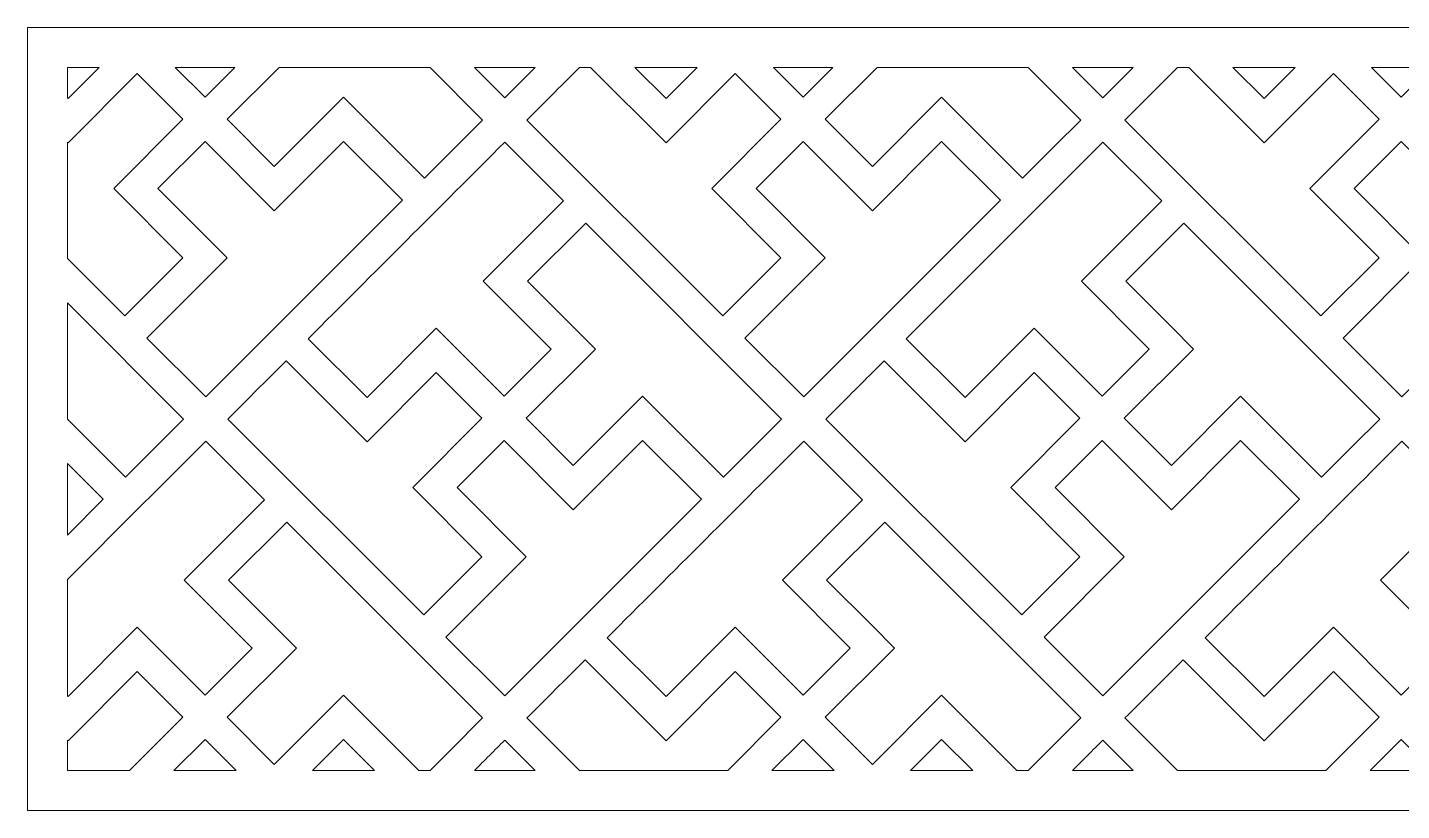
# Model space of a CAD drawing. Header units: centimetres. Extents: x -27 to -1.5, y 1.7 to 9.
# Drawn here: x -27 to -14.25, y 1.74 to 9 of the extents above; entities that cross this region are included whole.
import ezdxf

# ---------------------------------------------------------------- set-up
doc = ezdxf.new("R2010")
doc.units = ezdxf.units.CM
doc.header["$MEASUREMENT"] = 0
doc.layers.add('layer 1', color=7, linetype='Continuous')

msp = doc.modelspace()

# ---------------------------------------------------------------- linework, layer by layer
at = {"layer": 'layer 1', "color": 250, "lineweight": 9}
for points, knots in [([(-1.49729, 9.00077), (-1.49729, 9.00077), (-1.49728, 1.73594), (-1.49728, 1.73594), (-1.49728, 1.73594), (-1.49728, 1.73594), (-26.99689, 1.73594), (-26.99689, 1.73594), (-26.99689, 1.73594), (-26.99689, 1.73594), (-26.99688, 9.00077), (-26.99688, 9.00077), (-26.99688, 9.00077), (-26.99688, 9.00077), (-1.49729, 9.00077), (-1.49729, 9.00077)], [0, 0, 0, 0, 0.2, 0.2, 0.2, 0.2, 0.4, 0.4, 0.4, 0.4, 0.6, 0.6, 0.6, 0.6, 1, 1, 1, 1]), ([(-26.62637, 8.34691), (-26.62637, 8.34691), (-26.62637, 8.63025), (-26.62637, 8.63025), (-26.62637, 8.63025), (-26.62637, 8.63025), (-26.33202, 8.63025), (-26.33202, 8.63025), (-26.33202, 8.63025), (-26.33202, 8.63025), (-26.62089, 8.3414), (-26.62089, 8.3414), (-26.62089, 8.3414), (-26.62089, 8.3414), (-26.62637, 8.34691), (-26.62637, 8.34691)], [0, 0, 0, 0, 0.2, 0.2, 0.2, 0.2, 0.4, 0.4, 0.4, 0.4, 0.6, 0.6, 0.6, 0.6, 1, 1, 1, 1]), ([(-26.62637, 6.85717), (-26.62637, 6.85717), (-26.62637, 7.93595), (-26.62637, 7.93595), (-26.62637, 7.93595), (-26.62637, 7.93595), (-26.62089, 7.93045), (-26.62089, 7.93045), (-26.62089, 7.93045), (-26.62089, 7.93045), (-25.97877, 8.57256), (-25.97877, 8.57256), (-25.97877, 8.57256), (-25.97877, 8.57256), (-25.55497, 8.14876), (-25.55497, 8.14876), (-25.55497, 8.14876), (-25.55497, 8.14876), (-26.19706, 7.50664), (-26.19706, 7.50664), (-26.19706, 7.50664), (-26.19706, 7.50664), (-25.55497, 6.8645), (-25.55497, 6.8645), (-25.55497, 6.8645), (-25.55497, 6.8645), (-26.09436, 6.32513), (-26.09436, 6.32513), (-26.09436, 6.32513), (-26.09436, 6.32513), (-26.62637, 6.85717), (-26.62637, 6.85717)], [0, 0, 0, 0, 0.11111111, 0.11111111, 0.11111111, 0.11111111, 0.22222222, 0.22222222, 0.22222222, 0.22222222, 0.33333333, 0.33333333, 0.33333333, 0.33333333, 0.44444444, 0.44444444, 0.44444444, 0.44444444, 0.55555556, 0.55555556, 0.55555556, 0.55555556, 0.66666667, 0.66666667, 0.66666667, 0.66666667, 0.77777778, 0.77777778, 0.77777778, 0.77777778, 1, 1, 1, 1]), ([(-25.62548, 8.63025), (-25.62548, 8.63025), (-25.07345, 8.63025), (-25.07345, 8.63025), (-25.07345, 8.63025), (-25.07345, 8.63025), (-25.34947, 8.35424), (-25.34947, 8.35424), (-25.34947, 8.35424), (-25.34947, 8.35424), (-25.62548, 8.63025), (-25.62548, 8.63025)], [0, 0, 0, 0, 0.25, 0.25, 0.25, 0.25, 0.5, 0.5, 0.5, 0.5, 1, 1, 1, 1]), ([(-24.66249, 8.63025), (-24.66249, 8.63025), (-23.26246, 8.63025), (-23.26246, 8.63025), (-23.26246, 8.63025), (-23.26246, 8.63025), (-22.77453, 8.14235), (-22.77453, 8.14235), (-22.77453, 8.14235), (-22.77453, 8.14235), (-23.04744, 7.86945), (-23.04744, 7.86945), (-23.04744, 7.86945), (-23.04744, 7.86945), (-23.31393, 7.60295), (-23.31393, 7.60295), (-23.31393, 7.60295), (-23.31393, 7.60295), (-24.06522, 8.35424), (-24.06522, 8.35424), (-24.06522, 8.35424), (-24.06522, 8.35424), (-24.70736, 7.7121), (-24.70736, 7.7121), (-24.70736, 7.7121), (-24.70736, 7.7121), (-25.14399, 8.14876), (-25.14399, 8.14876), (-25.14399, 8.14876), (-25.14399, 8.14876), (-24.66249, 8.63025), (-24.66249, 8.63025)], [0, 0, 0, 0, 0.11111111, 0.11111111, 0.11111111, 0.11111111, 0.22222222, 0.22222222, 0.22222222, 0.22222222, 0.33333333, 0.33333333, 0.33333333, 0.33333333, 0.44444444, 0.44444444, 0.44444444, 0.44444444, 0.55555556, 0.55555556, 0.55555556, 0.55555556, 0.66666667, 0.66666667, 0.66666667, 0.66666667, 0.77777778, 0.77777778, 0.77777778, 0.77777778, 1, 1, 1, 1]), ([(-22.85149, 8.63025), (-22.85149, 8.63025), (-22.28659, 8.63025), (-22.28659, 8.63025), (-22.28659, 8.63025), (-22.28659, 8.63025), (-22.56906, 8.34779), (-22.56906, 8.34779), (-22.56906, 8.34779), (-22.56906, 8.34779), (-22.85149, 8.63025), (-22.85149, 8.63025)], [0, 0, 0, 0, 0.25, 0.25, 0.25, 0.25, 0.5, 0.5, 0.5, 0.5, 1, 1, 1, 1]), ([(-21.87566, 8.63025), (-21.87566, 8.63025), (-21.77272, 8.63025), (-21.77272, 8.63025), (-21.77272, 8.63025), (-21.77272, 8.63025), (-21.07291, 7.93045), (-21.07291, 7.93045), (-21.07291, 7.93045), (-21.07291, 7.93045), (-20.4308, 8.57257), (-20.4308, 8.57257), (-20.4308, 8.57257), (-20.4308, 8.57257), (-20.00697, 8.14876), (-20.00697, 8.14876), (-20.00697, 8.14876), (-20.00697, 8.14876), (-20.64911, 7.50664), (-20.64911, 7.50664), (-20.64911, 7.50664), (-20.64911, 7.50664), (-20.00697, 6.8645), (-20.00697, 6.8645), (-20.00697, 6.8645), (-20.00697, 6.8645), (-20.54637, 6.32513), (-20.54637, 6.32513), (-20.54637, 6.32513), (-20.54637, 6.32513), (-22.36358, 8.14235), (-22.36358, 8.14235), (-22.36358, 8.14235), (-22.28972, 8.21616), (-22.21588, 8.29005), (-22.14205, 8.36387), (-22.14205, 8.36387), (-22.05327, 8.45268), (-21.96443, 8.54147), (-21.87566, 8.63025)], [0, 0, 0, 0, 0.09090909, 0.09090909, 0.09090909, 0.09090909, 0.18181818, 0.18181818, 0.18181818, 0.18181818, 0.27272727, 0.27272727, 0.27272727, 0.27272727, 0.36363636, 0.36363636, 0.36363636, 0.36363636, 0.45454545, 0.45454545, 0.45454545, 0.45454545, 0.54545455, 0.54545455, 0.54545455, 0.54545455, 0.63636364, 0.63636364, 0.63636364, 0.63636364, 0.72727273, 0.72727273, 0.72727273, 0.72727273, 0.81818182, 0.81818182, 0.81818182, 0.81818182, 1, 1, 1, 1]), ([(-21.36177, 8.63025), (-21.36177, 8.63025), (-20.78404, 8.63025), (-20.78404, 8.63025), (-20.78404, 8.63025), (-20.78404, 8.63025), (-21.07291, 8.3414), (-21.07291, 8.3414), (-21.07291, 8.3414), (-21.07291, 8.3414), (-21.36177, 8.63025), (-21.36177, 8.63025)], [0, 0, 0, 0, 0.25, 0.25, 0.25, 0.25, 0.5, 0.5, 0.5, 0.5, 1, 1, 1, 1]), ([(-20.0775, 8.63025), (-20.0775, 8.63025), (-19.52549, 8.63025), (-19.52549, 8.63025), (-19.52549, 8.63025), (-19.52549, 8.63025), (-19.80149, 8.35424), (-19.80149, 8.35424), (-19.80149, 8.35424), (-19.80149, 8.35424), (-20.0775, 8.63025), (-20.0775, 8.63025)], [0, 0, 0, 0, 0.25, 0.25, 0.25, 0.25, 0.5, 0.5, 0.5, 0.5, 1, 1, 1, 1]), ([(-19.1145, 8.63025), (-19.1145, 8.63025), (-17.71446, 8.63025), (-17.71446, 8.63025), (-17.71446, 8.63025), (-17.71446, 8.63025), (-17.22653, 8.14235), (-17.22653, 8.14235), (-17.22653, 8.14235), (-17.22653, 8.14235), (-17.47379, 7.89513), (-17.47379, 7.89513), (-17.47379, 7.89513), (-17.47379, 7.89513), (-17.76595, 7.60295), (-17.76595, 7.60295), (-17.76595, 7.60295), (-17.76595, 7.60295), (-18.5172, 8.35424), (-18.5172, 8.35424), (-18.5172, 8.35424), (-18.5172, 8.35424), (-19.15938, 7.7121), (-19.15938, 7.7121), (-19.15938, 7.7121), (-19.15938, 7.7121), (-19.596, 8.14876), (-19.596, 8.14876), (-19.596, 8.14876), (-19.596, 8.14876), (-19.1145, 8.63025), (-19.1145, 8.63025)], [0, 0, 0, 0, 0.11111111, 0.11111111, 0.11111111, 0.11111111, 0.22222222, 0.22222222, 0.22222222, 0.22222222, 0.33333333, 0.33333333, 0.33333333, 0.33333333, 0.44444444, 0.44444444, 0.44444444, 0.44444444, 0.55555556, 0.55555556, 0.55555556, 0.55555556, 0.66666667, 0.66666667, 0.66666667, 0.66666667, 0.77777778, 0.77777778, 0.77777778, 0.77777778, 1, 1, 1, 1]), ([(-17.30352, 8.63025), (-17.30352, 8.63025), (-16.73865, 8.63025), (-16.73865, 8.63025), (-16.73865, 8.63025), (-16.73865, 8.63025), (-17.02108, 8.34782), (-17.02108, 8.34782), (-17.02108, 8.34782), (-17.02108, 8.34782), (-17.30352, 8.63025), (-17.30352, 8.63025)], [0, 0, 0, 0, 0.25, 0.25, 0.25, 0.25, 0.5, 0.5, 0.5, 0.5, 1, 1, 1, 1]), ([(-16.32765, 8.63025), (-16.32765, 8.63025), (-16.22472, 8.63025), (-16.22472, 8.63025), (-16.22472, 8.63025), (-16.22472, 8.63025), (-15.5249, 7.93045), (-15.5249, 7.93045), (-15.5249, 7.93045), (-15.5249, 7.93045), (-14.8828, 8.57256), (-14.8828, 8.57256), (-14.8828, 8.57256), (-14.8828, 8.57256), (-14.45898, 8.14876), (-14.45898, 8.14876), (-14.45898, 8.14876), (-14.45898, 8.14876), (-15.1011, 7.50664), (-15.1011, 7.50664), (-15.1011, 7.50664), (-15.1011, 7.50664), (-14.45898, 6.8645), (-14.45898, 6.8645), (-14.45898, 6.8645), (-14.45898, 6.8645), (-14.99837, 6.32513), (-14.99837, 6.32513), (-14.99837, 6.32513), (-14.99837, 6.32513), (-16.81559, 8.14235), (-16.81559, 8.14235), (-16.81559, 8.14235), (-16.73318, 8.22475), (-16.65081, 8.30715), (-16.56837, 8.38953), (-16.56837, 8.38953), (-16.48814, 8.46978), (-16.40788, 8.55003), (-16.32765, 8.63025)], [0, 0, 0, 0, 0.09090909, 0.09090909, 0.09090909, 0.09090909, 0.18181818, 0.18181818, 0.18181818, 0.18181818, 0.27272727, 0.27272727, 0.27272727, 0.27272727, 0.36363636, 0.36363636, 0.36363636, 0.36363636, 0.45454545, 0.45454545, 0.45454545, 0.45454545, 0.54545455, 0.54545455, 0.54545455, 0.54545455, 0.63636364, 0.63636364, 0.63636364, 0.63636364, 0.72727273, 0.72727273, 0.72727273, 0.72727273, 0.81818182, 0.81818182, 0.81818182, 0.81818182, 1, 1, 1, 1]), ([(-15.81378, 8.63025), (-15.81378, 8.63025), (-15.23606, 8.63025), (-15.23606, 8.63025), (-15.23606, 8.63025), (-15.23606, 8.63025), (-15.5249, 8.3414), (-15.5249, 8.3414), (-15.5249, 8.3414), (-15.5249, 8.3414), (-15.81378, 8.63025), (-15.81378, 8.63025)], [0, 0, 0, 0, 0.25, 0.25, 0.25, 0.25, 0.5, 0.5, 0.5, 0.5, 1, 1, 1, 1]), ([(-14.52953, 8.63025), (-14.52953, 8.63025), (-13.9775, 8.63025), (-13.9775, 8.63025), (-13.9775, 8.63025), (-13.9775, 8.63025), (-14.25351, 8.35424), (-14.25351, 8.35424), (-14.25351, 8.35424), (-14.25351, 8.35424), (-14.52953, 8.63025), (-14.52953, 8.63025)], [0, 0, 0, 0, 0.25, 0.25, 0.25, 0.25, 0.5, 0.5, 0.5, 0.5, 1, 1, 1, 1]), ([(-23.5194, 7.39747), (-23.5194, 7.39747), (-24.06522, 7.94331), (-24.06522, 7.94331), (-24.06522, 7.94331), (-24.06522, 7.94331), (-24.70736, 7.30115), (-24.70736, 7.30115), (-24.70736, 7.30115), (-24.70736, 7.30115), (-25.34947, 7.94331), (-25.34947, 7.94331), (-25.34947, 7.94331), (-25.34947, 7.94331), (-25.78611, 7.50664), (-25.78611, 7.50664), (-25.78611, 7.50664), (-25.78611, 7.50664), (-25.14399, 6.8645), (-25.14399, 6.8645), (-25.14399, 6.8645), (-25.14399, 6.8645), (-25.88885, 6.11961), (-25.88885, 6.11961), (-25.88885, 6.11961), (-25.88885, 6.11961), (-25.34303, 5.57384), (-25.34303, 5.57384), (-25.34303, 5.57384), (-25.34303, 5.57384), (-23.5194, 7.39747), (-23.5194, 7.39747)], [0, 0, 0, 0, 0.11111111, 0.11111111, 0.11111111, 0.11111111, 0.22222222, 0.22222222, 0.22222222, 0.22222222, 0.33333333, 0.33333333, 0.33333333, 0.33333333, 0.44444444, 0.44444444, 0.44444444, 0.44444444, 0.55555556, 0.55555556, 0.55555556, 0.55555556, 0.66666667, 0.66666667, 0.66666667, 0.66666667, 0.77777778, 0.77777778, 0.77777778, 0.77777778, 1, 1, 1, 1]), ([(-22.02324, 7.39108), (-22.02324, 7.39108), (-22.56906, 7.93686), (-22.56906, 7.93686), (-22.56906, 7.93686), (-23.17694, 7.32898), (-23.78482, 6.72107), (-24.39268, 6.11322), (-24.39268, 6.11322), (-24.39268, 6.11322), (-23.8469, 5.56741), (-23.8469, 5.56741), (-23.8469, 5.56741), (-23.8469, 5.56741), (-23.20478, 6.20955), (-23.20478, 6.20955), (-23.20478, 6.20955), (-23.20478, 6.20955), (-22.57547, 5.58025), (-22.57547, 5.58025), (-22.57547, 5.58025), (-22.57547, 5.58025), (-22.13884, 6.01689), (-22.13884, 6.01689), (-22.13884, 6.01689), (-22.13884, 6.01689), (-22.76811, 6.6462), (-22.76811, 6.6462), (-22.76811, 6.6462), (-22.76811, 6.6462), (-22.02324, 7.39108), (-22.02324, 7.39108)], [0, 0, 0, 0, 0.11111111, 0.11111111, 0.11111111, 0.11111111, 0.22222222, 0.22222222, 0.22222222, 0.22222222, 0.33333333, 0.33333333, 0.33333333, 0.33333333, 0.44444444, 0.44444444, 0.44444444, 0.44444444, 0.55555556, 0.55555556, 0.55555556, 0.55555556, 0.66666667, 0.66666667, 0.66666667, 0.66666667, 0.77777778, 0.77777778, 0.77777778, 0.77777778, 1, 1, 1, 1]), ([(-17.97143, 7.39747), (-17.97143, 7.39747), (-18.51723, 7.94331), (-18.51723, 7.94331), (-18.51723, 7.94331), (-18.51723, 7.94331), (-19.15938, 7.30115), (-19.15938, 7.30115), (-19.15938, 7.30115), (-19.15938, 7.30115), (-19.80149, 7.94331), (-19.80149, 7.94331), (-19.80149, 7.94331), (-19.80149, 7.94331), (-20.23811, 7.50664), (-20.23811, 7.50664), (-20.23811, 7.50664), (-20.23811, 7.50664), (-19.596, 6.8645), (-19.596, 6.8645), (-19.596, 6.8645), (-19.596, 6.8645), (-20.34086, 6.11961), (-20.34086, 6.11961), (-20.34086, 6.11961), (-20.34086, 6.11961), (-19.79507, 5.57384), (-19.79507, 5.57384), (-19.79507, 5.57384), (-19.79507, 5.57384), (-17.97143, 7.39747), (-17.97143, 7.39747)], [0, 0, 0, 0, 0.11111111, 0.11111111, 0.11111111, 0.11111111, 0.22222222, 0.22222222, 0.22222222, 0.22222222, 0.33333333, 0.33333333, 0.33333333, 0.33333333, 0.44444444, 0.44444444, 0.44444444, 0.44444444, 0.55555556, 0.55555556, 0.55555556, 0.55555556, 0.66666667, 0.66666667, 0.66666667, 0.66666667, 0.77777778, 0.77777778, 0.77777778, 0.77777778, 1, 1, 1, 1]), ([(-17.02108, 7.93685), (-17.62898, 7.32898), (-18.23682, 6.72107), (-18.84471, 6.11322), (-18.84471, 6.11322), (-18.84471, 6.11322), (-18.29891, 5.56741), (-18.29891, 5.56741), (-18.29891, 5.56741), (-18.29891, 5.56741), (-17.65676, 6.20955), (-17.65676, 6.20955), (-17.65676, 6.20955), (-17.65676, 6.20955), (-17.02751, 5.58025), (-17.02751, 5.58025), (-17.02751, 5.58025), (-17.02751, 5.58025), (-16.59087, 6.01689), (-16.59087, 6.01689), (-16.59087, 6.01689), (-16.59087, 6.01689), (-17.22014, 6.6462), (-17.22014, 6.6462), (-17.22014, 6.6462), (-17.22014, 6.6462), (-16.47524, 7.39108), (-16.47524, 7.39108), (-16.47524, 7.39108), (-16.47524, 7.39108), (-17.02108, 7.93685), (-17.02108, 7.93685)], [0, 0, 0, 0, 0.11111111, 0.11111111, 0.11111111, 0.11111111, 0.22222222, 0.22222222, 0.22222222, 0.22222222, 0.33333333, 0.33333333, 0.33333333, 0.33333333, 0.44444444, 0.44444444, 0.44444444, 0.44444444, 0.55555556, 0.55555556, 0.55555556, 0.55555556, 0.66666667, 0.66666667, 0.66666667, 0.66666667, 0.77777778, 0.77777778, 0.77777778, 0.77777778, 1, 1, 1, 1]), ([(-12.42347, 7.39747), (-12.42347, 7.39747), (-12.96927, 7.94331), (-12.96927, 7.94331), (-12.96927, 7.94331), (-12.96927, 7.94331), (-13.61137, 7.30115), (-13.61137, 7.30115), (-13.61137, 7.30115), (-13.61137, 7.30115), (-14.25351, 7.94331), (-14.25351, 7.94331), (-14.25351, 7.94331), (-14.25351, 7.94331), (-14.69016, 7.50664), (-14.69016, 7.50664), (-14.69016, 7.50664), (-14.69016, 7.50664), (-14.04802, 6.8645), (-14.04802, 6.8645), (-14.04802, 6.8645), (-14.04802, 6.8645), (-14.7929, 6.11961), (-14.7929, 6.11961), (-14.7929, 6.11961), (-14.7929, 6.11961), (-14.24705, 5.57384), (-14.24705, 5.57384), (-14.24705, 5.57384), (-14.24705, 5.57384), (-12.42347, 7.39747), (-12.42347, 7.39747)], [0, 0, 0, 0, 0.11111111, 0.11111111, 0.11111111, 0.11111111, 0.22222222, 0.22222222, 0.22222222, 0.22222222, 0.33333333, 0.33333333, 0.33333333, 0.33333333, 0.44444444, 0.44444444, 0.44444444, 0.44444444, 0.55555556, 0.55555556, 0.55555556, 0.55555556, 0.66666667, 0.66666667, 0.66666667, 0.66666667, 0.77777778, 0.77777778, 0.77777778, 0.77777778, 1, 1, 1, 1]), ([(-20.00057, 5.36835), (-20.00057, 5.36835), (-21.81779, 7.18556), (-21.81779, 7.18556), (-21.81779, 7.18556), (-21.81779, 7.18556), (-22.35716, 6.6462), (-22.35716, 6.6462), (-22.35716, 6.6462), (-22.35716, 6.6462), (-21.93336, 6.22236), (-21.93336, 6.22236), (-21.93336, 6.22236), (-21.93336, 6.22236), (-21.93336, 6.22236), (-21.93336, 6.22236), (-21.93336, 6.22236), (-21.93336, 6.22236), (-21.72788, 6.01689), (-21.72788, 6.01689), (-21.72788, 6.01689), (-21.72788, 6.01689), (-22.36998, 5.37478), (-22.36998, 5.37478), (-22.36998, 5.37478), (-22.36998, 5.37478), (-21.93336, 4.93812), (-21.93336, 4.93812), (-21.93336, 4.93812), (-21.93336, 4.93812), (-21.29124, 5.58025), (-21.29124, 5.58025), (-21.29124, 5.58025), (-21.29124, 5.58025), (-20.53994, 4.82898), (-20.53994, 4.82898), (-20.53994, 4.82898), (-20.53994, 4.82898), (-20.27342, 5.09547), (-20.27342, 5.09547), (-20.27342, 5.09547), (-20.27342, 5.09547), (-20.00057, 5.36835), (-20.00057, 5.36835)], [0, 0, 0, 0, 0.08333333, 0.08333333, 0.08333333, 0.08333333, 0.16666667, 0.16666667, 0.16666667, 0.16666667, 0.25, 0.25, 0.25, 0.25, 0.33333333, 0.33333333, 0.33333333, 0.33333333, 0.41666667, 0.41666667, 0.41666667, 0.41666667, 0.5, 0.5, 0.5, 0.5, 0.58333333, 0.58333333, 0.58333333, 0.58333333, 0.66666667, 0.66666667, 0.66666667, 0.66666667, 0.75, 0.75, 0.75, 0.75, 0.83333333, 0.83333333, 0.83333333, 0.83333333, 1, 1, 1, 1]), ([(-14.45256, 5.36835), (-14.45256, 5.36835), (-16.26979, 7.18556), (-16.26979, 7.18556), (-16.26979, 7.18556), (-16.26979, 7.18556), (-16.80917, 6.6462), (-16.80917, 6.6462), (-16.80917, 6.6462), (-16.80917, 6.6462), (-16.38536, 6.22236), (-16.38536, 6.22236), (-16.38536, 6.22236), (-16.38536, 6.22236), (-16.38536, 6.22236), (-16.38536, 6.22236), (-16.38536, 6.22236), (-16.38536, 6.22236), (-16.17992, 6.01689), (-16.17992, 6.01689), (-16.17992, 6.01689), (-16.17992, 6.01689), (-16.82203, 5.37478), (-16.82203, 5.37478), (-16.82203, 5.37478), (-16.82203, 5.37478), (-16.38536, 4.93812), (-16.38536, 4.93812), (-16.38536, 4.93812), (-16.38536, 4.93812), (-15.74325, 5.58025), (-15.74325, 5.58025), (-15.74325, 5.58025), (-15.74325, 5.58025), (-14.99194, 4.82898), (-14.99194, 4.82898), (-14.99194, 4.82898), (-14.99194, 4.82898), (-14.69978, 5.12116), (-14.69978, 5.12116), (-14.69978, 5.12116), (-14.69978, 5.12116), (-14.45256, 5.36835), (-14.45256, 5.36835)], [0, 0, 0, 0, 0.08333333, 0.08333333, 0.08333333, 0.08333333, 0.16666667, 0.16666667, 0.16666667, 0.16666667, 0.25, 0.25, 0.25, 0.25, 0.33333333, 0.33333333, 0.33333333, 0.33333333, 0.41666667, 0.41666667, 0.41666667, 0.41666667, 0.5, 0.5, 0.5, 0.5, 0.58333333, 0.58333333, 0.58333333, 0.58333333, 0.66666667, 0.66666667, 0.66666667, 0.66666667, 0.75, 0.75, 0.75, 0.75, 0.83333333, 0.83333333, 0.83333333, 0.83333333, 1, 1, 1, 1]), ([(-26.62637, 5.36742), (-26.62637, 5.36742), (-26.62637, 6.44619), (-26.62637, 6.44619), (-26.62637, 6.44619), (-26.62637, 6.44619), (-25.54854, 5.36835), (-25.54854, 5.36835), (-25.54854, 5.36835), (-25.54854, 5.36835), (-25.84711, 5.06977), (-25.84711, 5.06977), (-25.84711, 5.06977), (-25.84711, 5.06977), (-26.08792, 4.82898), (-26.08792, 4.82898), (-26.08792, 4.82898), (-26.08792, 4.82898), (-26.62637, 5.36742), (-26.62637, 5.36742)], [0, 0, 0, 0, 0.16666667, 0.16666667, 0.16666667, 0.16666667, 0.33333333, 0.33333333, 0.33333333, 0.33333333, 0.5, 0.5, 0.5, 0.5, 0.66666667, 0.66666667, 0.66666667, 0.66666667, 1, 1, 1, 1]), ([(-23.32035, 3.55115), (-23.32035, 3.55115), (-22.78096, 4.09052), (-22.78096, 4.09052), (-22.78096, 4.09052), (-22.78096, 4.09052), (-23.42311, 4.73265), (-23.42311, 4.73265), (-23.42311, 4.73265), (-23.42311, 4.73265), (-22.78096, 5.37478), (-22.78096, 5.37478), (-22.78096, 5.37478), (-22.78096, 5.37478), (-23.20478, 5.79857), (-23.20478, 5.79857), (-23.20478, 5.79857), (-23.20478, 5.79857), (-23.8469, 5.15645), (-23.8469, 5.15645), (-23.8469, 5.15645), (-23.8469, 5.15645), (-24.59818, 5.90771), (-24.59818, 5.90771), (-24.59818, 5.90771), (-24.71269, 5.79322), (-24.82721, 5.67872), (-24.9417, 5.5642), (-24.9417, 5.5642), (-25.007, 5.4989), (-25.07229, 5.43363), (-25.13758, 5.36835), (-25.13758, 5.36835), (-25.13758, 5.36835), (-23.32035, 3.55115), (-23.32035, 3.55115)], [0, 0, 0, 0, 0.1, 0.1, 0.1, 0.1, 0.2, 0.2, 0.2, 0.2, 0.3, 0.3, 0.3, 0.3, 0.4, 0.4, 0.4, 0.4, 0.5, 0.5, 0.5, 0.5, 0.6, 0.6, 0.6, 0.6, 0.7, 0.7, 0.7, 0.7, 0.8, 0.8, 0.8, 0.8, 1, 1, 1, 1]), ([(-19.05022, 5.90774), (-19.15614, 5.8018), (-19.26209, 5.69584), (-19.36805, 5.5899), (-19.36805, 5.5899), (-19.44191, 5.51603), (-19.51574, 5.4422), (-19.58955, 5.36835), (-19.58955, 5.36835), (-19.58955, 5.36835), (-17.77237, 3.55115), (-17.77237, 3.55115), (-17.77237, 3.55115), (-17.77237, 3.55115), (-17.23299, 4.09053), (-17.23299, 4.09053), (-17.23299, 4.09053), (-17.23299, 4.09053), (-17.87511, 4.73265), (-17.87511, 4.73265), (-17.87511, 4.73265), (-17.87511, 4.73265), (-17.23299, 5.37475), (-17.23299, 5.37475), (-17.23299, 5.37475), (-17.23299, 5.37475), (-17.65676, 5.79857), (-17.65676, 5.79857), (-17.65676, 5.79857), (-17.65676, 5.79857), (-18.29891, 5.15645), (-18.29891, 5.15645), (-18.29891, 5.15645), (-18.29891, 5.15645), (-19.05022, 5.90774), (-19.05022, 5.90774)], [0, 0, 0, 0, 0.1, 0.1, 0.1, 0.1, 0.2, 0.2, 0.2, 0.2, 0.3, 0.3, 0.3, 0.3, 0.4, 0.4, 0.4, 0.4, 0.5, 0.5, 0.5, 0.5, 0.6, 0.6, 0.6, 0.6, 0.7, 0.7, 0.7, 0.7, 0.8, 0.8, 0.8, 0.8, 1, 1, 1, 1]), ([(-26.62637, 2.79891), (-26.62637, 2.79891), (-26.62637, 3.87953), (-26.62637, 3.87953), (-26.62637, 3.87953), (-26.19859, 4.30733), (-25.77085, 4.73508), (-25.34307, 5.16288), (-25.34307, 5.16288), (-25.34307, 5.16288), (-24.79726, 4.61706), (-24.79726, 4.61706), (-24.79726, 4.61706), (-24.79726, 4.61706), (-25.54208, 3.8722), (-25.54208, 3.8722), (-25.54208, 3.8722), (-25.54208, 3.8722), (-24.91283, 3.2429), (-24.91283, 3.2429), (-24.91283, 3.2429), (-24.91283, 3.2429), (-25.34947, 2.80627), (-25.34947, 2.80627), (-25.34947, 2.80627), (-25.34947, 2.80627), (-25.97877, 3.43553), (-25.97877, 3.43553), (-25.97877, 3.43553), (-25.97877, 3.43553), (-26.62089, 2.79341), (-26.62089, 2.79341), (-26.62089, 2.79341), (-26.62089, 2.79341), (-26.62637, 2.79891), (-26.62637, 2.79891)], [0, 0, 0, 0, 0.1, 0.1, 0.1, 0.1, 0.2, 0.2, 0.2, 0.2, 0.3, 0.3, 0.3, 0.3, 0.4, 0.4, 0.4, 0.4, 0.5, 0.5, 0.5, 0.5, 0.6, 0.6, 0.6, 0.6, 0.7, 0.7, 0.7, 0.7, 0.8, 0.8, 0.8, 0.8, 1, 1, 1, 1]), ([(-20.74541, 4.62351), (-20.74541, 4.62351), (-21.29124, 5.1693), (-21.29124, 5.1693), (-21.29124, 5.1693), (-21.29124, 5.1693), (-21.93336, 4.52714), (-21.93336, 4.52714), (-21.93336, 4.52714), (-21.93336, 4.52714), (-22.57547, 5.1693), (-22.57547, 5.1693), (-22.57547, 5.1693), (-22.57547, 5.1693), (-23.01213, 4.73265), (-23.01213, 4.73265), (-23.01213, 4.73265), (-23.01213, 4.73265), (-22.36998, 4.09053), (-22.36998, 4.09053), (-22.36998, 4.09053), (-22.36998, 4.09053), (-23.11486, 3.34563), (-23.11486, 3.34563), (-23.11486, 3.34563), (-23.11486, 3.34563), (-22.56906, 2.79985), (-22.56906, 2.79985), (-22.56906, 2.79985), (-22.56906, 2.79985), (-20.74541, 4.62351), (-20.74541, 4.62351)], [0, 0, 0, 0, 0.11111111, 0.11111111, 0.11111111, 0.11111111, 0.22222222, 0.22222222, 0.22222222, 0.22222222, 0.33333333, 0.33333333, 0.33333333, 0.33333333, 0.44444444, 0.44444444, 0.44444444, 0.44444444, 0.55555556, 0.55555556, 0.55555556, 0.55555556, 0.66666667, 0.66666667, 0.66666667, 0.66666667, 0.77777778, 0.77777778, 0.77777778, 0.77777778, 1, 1, 1, 1]), ([(-19.79507, 5.16288), (-20.40296, 4.55499), (-21.01083, 3.94712), (-21.61872, 3.33923), (-21.61872, 3.33923), (-21.61872, 3.33923), (-21.07289, 2.79341), (-21.07289, 2.79341), (-21.07289, 2.79341), (-21.07289, 2.79341), (-20.4308, 3.43553), (-20.4308, 3.43553), (-20.4308, 3.43553), (-20.4308, 3.43553), (-19.80149, 2.80627), (-19.80149, 2.80627), (-19.80149, 2.80627), (-19.80149, 2.80627), (-19.36484, 3.2429), (-19.36484, 3.2429), (-19.36484, 3.2429), (-19.36484, 3.2429), (-19.99413, 3.8722), (-19.99413, 3.8722), (-19.99413, 3.8722), (-19.99413, 3.8722), (-19.24924, 4.61706), (-19.24924, 4.61706), (-19.24924, 4.61706), (-19.24924, 4.61706), (-19.79507, 5.16288), (-19.79507, 5.16288)], [0, 0, 0, 0, 0.11111111, 0.11111111, 0.11111111, 0.11111111, 0.22222222, 0.22222222, 0.22222222, 0.22222222, 0.33333333, 0.33333333, 0.33333333, 0.33333333, 0.44444444, 0.44444444, 0.44444444, 0.44444444, 0.55555556, 0.55555556, 0.55555556, 0.55555556, 0.66666667, 0.66666667, 0.66666667, 0.66666667, 0.77777778, 0.77777778, 0.77777778, 0.77777778, 1, 1, 1, 1]), ([(-15.19743, 4.62351), (-15.19743, 4.62351), (-15.74325, 5.1693), (-15.74325, 5.1693), (-15.74325, 5.1693), (-15.74325, 5.1693), (-16.38536, 4.52714), (-16.38536, 4.52714), (-16.38536, 4.52714), (-16.38536, 4.52714), (-17.02751, 5.1693), (-17.02751, 5.1693), (-17.02751, 5.1693), (-17.02751, 5.1693), (-17.46414, 4.73265), (-17.46414, 4.73265), (-17.46414, 4.73265), (-17.46414, 4.73265), (-16.82203, 4.09053), (-16.82203, 4.09053), (-16.82203, 4.09053), (-16.82203, 4.09053), (-17.56688, 3.34563), (-17.56688, 3.34563), (-17.56688, 3.34563), (-17.56688, 3.34563), (-17.02108, 2.79985), (-17.02108, 2.79985), (-17.02108, 2.79985), (-17.02108, 2.79985), (-15.19743, 4.62351), (-15.19743, 4.62351)], [0, 0, 0, 0, 0.11111111, 0.11111111, 0.11111111, 0.11111111, 0.22222222, 0.22222222, 0.22222222, 0.22222222, 0.33333333, 0.33333333, 0.33333333, 0.33333333, 0.44444444, 0.44444444, 0.44444444, 0.44444444, 0.55555556, 0.55555556, 0.55555556, 0.55555556, 0.66666667, 0.66666667, 0.66666667, 0.66666667, 0.77777778, 0.77777778, 0.77777778, 0.77777778, 1, 1, 1, 1]), ([(-13.70127, 4.61706), (-13.70127, 4.61706), (-14.24705, 5.16288), (-14.24705, 5.16288), (-14.24705, 5.16288), (-14.85497, 4.55499), (-15.46285, 3.94709), (-16.07074, 3.33923), (-16.07074, 3.33923), (-16.07074, 3.33923), (-15.5249, 2.79341), (-15.5249, 2.79341), (-15.5249, 2.79341), (-15.5249, 2.79341), (-14.8828, 3.43553), (-14.8828, 3.43553), (-14.8828, 3.43553), (-14.8828, 3.43553), (-14.25352, 2.80627), (-14.25352, 2.80627), (-14.25352, 2.80627), (-14.25352, 2.80627), (-13.81686, 3.2429), (-13.81686, 3.2429), (-13.81686, 3.2429), (-13.81686, 3.2429), (-14.44615, 3.8722), (-14.44615, 3.8722), (-14.44615, 3.8722), (-14.44615, 3.8722), (-13.70127, 4.61706), (-13.70127, 4.61706)], [0, 0, 0, 0, 0.11111111, 0.11111111, 0.11111111, 0.11111111, 0.22222222, 0.22222222, 0.22222222, 0.22222222, 0.33333333, 0.33333333, 0.33333333, 0.33333333, 0.44444444, 0.44444444, 0.44444444, 0.44444444, 0.55555556, 0.55555556, 0.55555556, 0.55555556, 0.66666667, 0.66666667, 0.66666667, 0.66666667, 0.77777778, 0.77777778, 0.77777778, 0.77777778, 1, 1, 1, 1]), ([(-26.62637, 4.29047), (-26.62637, 4.29047), (-26.62637, 4.95647), (-26.62637, 4.95647), (-26.62637, 4.95647), (-26.62637, 4.95647), (-26.29339, 4.62351), (-26.29339, 4.62351), (-26.29339, 4.62351), (-26.29339, 4.62351), (-26.62637, 4.29047), (-26.62637, 4.29047)], [0, 0, 0, 0, 0.25, 0.25, 0.25, 0.25, 0.5, 0.5, 0.5, 0.5, 1, 1, 1, 1]), ([(-23.26246, 2.10642), (-23.26246, 2.10642), (-23.36539, 2.10642), (-23.36539, 2.10642), (-23.36539, 2.10642), (-23.36539, 2.10642), (-24.06522, 2.80627), (-24.06522, 2.80627), (-24.06522, 2.80627), (-24.06522, 2.80627), (-24.70736, 2.16412), (-24.70736, 2.16412), (-24.70736, 2.16412), (-24.70736, 2.16412), (-25.14399, 2.60079), (-25.14399, 2.60079), (-25.14399, 2.60079), (-25.14399, 2.60079), (-24.50187, 3.2429), (-24.50187, 3.2429), (-24.50187, 3.2429), (-24.50187, 3.2429), (-24.70736, 3.44838), (-24.70736, 3.44838), (-24.70736, 3.44838), (-24.70736, 3.44838), (-24.70736, 3.44838), (-24.70736, 3.44838), (-24.70736, 3.44838), (-24.70736, 3.44838), (-25.13114, 3.8722), (-25.13114, 3.8722), (-25.13114, 3.8722), (-25.13114, 3.8722), (-24.59176, 4.41157), (-24.59176, 4.41157), (-24.59176, 4.41157), (-24.59176, 4.41157), (-22.77453, 2.59436), (-22.77453, 2.59436), (-22.77453, 2.59436), (-22.77453, 2.59436), (-23.07315, 2.29575), (-23.07315, 2.29575), (-23.07315, 2.29575), (-23.07315, 2.29575), (-23.26246, 2.10642), (-23.26246, 2.10642)], [0, 0, 0, 0, 0.07692308, 0.07692308, 0.07692308, 0.07692308, 0.15384615, 0.15384615, 0.15384615, 0.15384615, 0.23076923, 0.23076923, 0.23076923, 0.23076923, 0.30769231, 0.30769231, 0.30769231, 0.30769231, 0.38461538, 0.38461538, 0.38461538, 0.38461538, 0.46153846, 0.46153846, 0.46153846, 0.46153846, 0.53846154, 0.53846154, 0.53846154, 0.53846154, 0.61538462, 0.61538462, 0.61538462, 0.61538462, 0.69230769, 0.69230769, 0.69230769, 0.69230769, 0.76923077, 0.76923077, 0.76923077, 0.76923077, 0.84615385, 0.84615385, 0.84615385, 0.84615385, 1, 1, 1, 1]), ([(-17.71447, 2.10642), (-17.71447, 2.10642), (-17.81741, 2.10642), (-17.81741, 2.10642), (-17.81741, 2.10642), (-17.81741, 2.10642), (-18.51723, 2.80627), (-18.51723, 2.80627), (-18.51723, 2.80627), (-18.51723, 2.80627), (-19.15938, 2.16412), (-19.15938, 2.16412), (-19.15938, 2.16412), (-19.15938, 2.16412), (-19.596, 2.60079), (-19.596, 2.60079), (-19.596, 2.60079), (-19.596, 2.60079), (-18.95389, 3.2429), (-18.95389, 3.2429), (-18.95389, 3.2429), (-18.95389, 3.2429), (-19.15938, 3.44838), (-19.15938, 3.44838), (-19.15938, 3.44838), (-19.15938, 3.44838), (-19.15938, 3.44838), (-19.15938, 3.44838), (-19.15938, 3.44838), (-19.15938, 3.44838), (-19.58317, 3.8722), (-19.58317, 3.8722), (-19.58317, 3.8722), (-19.58317, 3.8722), (-19.04377, 4.41157), (-19.04377, 4.41157), (-19.04377, 4.41157), (-19.04377, 4.41157), (-17.22653, 2.59436), (-17.22653, 2.59436), (-17.22653, 2.59436), (-17.22653, 2.59436), (-17.49944, 2.32146), (-17.49944, 2.32146), (-17.49944, 2.32146), (-17.49944, 2.32146), (-17.71447, 2.10642), (-17.71447, 2.10642)], [0, 0, 0, 0, 0.07692308, 0.07692308, 0.07692308, 0.07692308, 0.15384615, 0.15384615, 0.15384615, 0.15384615, 0.23076923, 0.23076923, 0.23076923, 0.23076923, 0.30769231, 0.30769231, 0.30769231, 0.30769231, 0.38461538, 0.38461538, 0.38461538, 0.38461538, 0.46153846, 0.46153846, 0.46153846, 0.46153846, 0.53846154, 0.53846154, 0.53846154, 0.53846154, 0.61538462, 0.61538462, 0.61538462, 0.61538462, 0.69230769, 0.69230769, 0.69230769, 0.69230769, 0.76923077, 0.76923077, 0.76923077, 0.76923077, 0.84615385, 0.84615385, 0.84615385, 0.84615385, 1, 1, 1, 1]), ([(-20.50132, 2.10642), (-20.50132, 2.10642), (-21.87566, 2.10642), (-21.87566, 2.10642), (-21.87566, 2.10642), (-21.87566, 2.10642), (-22.36358, 2.59436), (-22.36358, 2.59436), (-22.36358, 2.59436), (-22.2983, 2.65964), (-22.23302, 2.72492), (-22.16771, 2.79021), (-22.16771, 2.79021), (-22.0532, 2.90472), (-21.9387, 3.01924), (-21.8242, 3.13373), (-21.8242, 3.13373), (-21.8242, 3.13373), (-21.07291, 2.38245), (-21.07291, 2.38245), (-21.07291, 2.38245), (-21.07291, 2.38245), (-20.4308, 3.0246), (-20.4308, 3.0246), (-20.4308, 3.0246), (-20.4308, 3.0246), (-20.00697, 2.60076), (-20.00697, 2.60076), (-20.00697, 2.60076), (-20.00697, 2.60076), (-20.50132, 2.10642), (-20.50132, 2.10642)], [0, 0, 0, 0, 0.11111111, 0.11111111, 0.11111111, 0.11111111, 0.22222222, 0.22222222, 0.22222222, 0.22222222, 0.33333333, 0.33333333, 0.33333333, 0.33333333, 0.44444444, 0.44444444, 0.44444444, 0.44444444, 0.55555556, 0.55555556, 0.55555556, 0.55555556, 0.66666667, 0.66666667, 0.66666667, 0.66666667, 0.77777778, 0.77777778, 0.77777778, 0.77777778, 1, 1, 1, 1]), ([(-14.95332, 2.10642), (-14.95332, 2.10642), (-16.32765, 2.10642), (-16.32765, 2.10642), (-16.32765, 2.10642), (-16.32765, 2.10642), (-16.81559, 2.59436), (-16.81559, 2.59436), (-16.81559, 2.59436), (-16.74176, 2.66822), (-16.66791, 2.74203), (-16.59406, 2.8159), (-16.59406, 2.8159), (-16.48811, 2.92184), (-16.38216, 3.02777), (-16.27621, 3.13373), (-16.27621, 3.13373), (-16.27621, 3.13373), (-15.5249, 2.38245), (-15.5249, 2.38245), (-15.5249, 2.38245), (-15.5249, 2.38245), (-14.8828, 3.02459), (-14.8828, 3.02459), (-14.8828, 3.02459), (-14.8828, 3.02459), (-14.45898, 2.60076), (-14.45898, 2.60076), (-14.45898, 2.60076), (-14.45898, 2.60076), (-14.95332, 2.10642), (-14.95332, 2.10642)], [0, 0, 0, 0, 0.11111111, 0.11111111, 0.11111111, 0.11111111, 0.22222222, 0.22222222, 0.22222222, 0.22222222, 0.33333333, 0.33333333, 0.33333333, 0.33333333, 0.44444444, 0.44444444, 0.44444444, 0.44444444, 0.55555556, 0.55555556, 0.55555556, 0.55555556, 0.66666667, 0.66666667, 0.66666667, 0.66666667, 0.77777778, 0.77777778, 0.77777778, 0.77777778, 1, 1, 1, 1]), ([(-26.04931, 2.10643), (-26.04931, 2.10643), (-26.62637, 2.10642), (-26.62637, 2.10642), (-26.62637, 2.10642), (-26.62637, 2.10642), (-26.62637, 2.38795), (-26.62637, 2.38795), (-26.62637, 2.38795), (-26.62637, 2.38795), (-26.62089, 2.38245), (-26.62089, 2.38245), (-26.62089, 2.38245), (-26.62089, 2.38245), (-25.97877, 3.02459), (-25.97877, 3.02459), (-25.97877, 3.02459), (-25.97877, 3.02459), (-25.55497, 2.60076), (-25.55497, 2.60076), (-25.55497, 2.60076), (-25.55497, 2.60076), (-26.04931, 2.10643), (-26.04931, 2.10643)], [0, 0, 0, 0, 0.14285714, 0.14285714, 0.14285714, 0.14285714, 0.28571429, 0.28571429, 0.28571429, 0.28571429, 0.42857143, 0.42857143, 0.42857143, 0.42857143, 0.57142857, 0.57142857, 0.57142857, 0.57142857, 0.71428571, 0.71428571, 0.71428571, 0.71428571, 1, 1, 1, 1]), ([(-25.0606, 2.10642), (-25.0606, 2.10642), (-25.63834, 2.10642), (-25.63834, 2.10642), (-25.63834, 2.10642), (-25.63834, 2.10642), (-25.34947, 2.39531), (-25.34947, 2.39531), (-25.34947, 2.39531), (-25.34947, 2.39531), (-25.0606, 2.10642), (-25.0606, 2.10642)], [0, 0, 0, 0, 0.25, 0.25, 0.25, 0.25, 0.5, 0.5, 0.5, 0.5, 1, 1, 1, 1]), ([(-23.77634, 2.10642), (-23.77634, 2.10642), (-24.3541, 2.10642), (-24.3541, 2.10642), (-24.3541, 2.10642), (-24.3541, 2.10642), (-24.06522, 2.39531), (-24.06522, 2.39531), (-24.06522, 2.39531), (-24.06522, 2.39531), (-23.77634, 2.10642), (-23.77634, 2.10642)], [0, 0, 0, 0, 0.25, 0.25, 0.25, 0.25, 0.5, 0.5, 0.5, 0.5, 1, 1, 1, 1]), ([(-22.28659, 2.10642), (-22.28659, 2.10642), (-22.85149, 2.10643), (-22.85149, 2.10643), (-22.85149, 2.10643), (-22.75734, 2.20058), (-22.6632, 2.29473), (-22.56906, 2.38888), (-22.56906, 2.38888), (-22.56906, 2.38888), (-22.28659, 2.10642), (-22.28659, 2.10642)], [0, 0, 0, 0, 0.25, 0.25, 0.25, 0.25, 0.5, 0.5, 0.5, 0.5, 1, 1, 1, 1]), ([(-19.51264, 2.10642), (-19.51264, 2.10642), (-20.09035, 2.10642), (-20.09035, 2.10642), (-20.09035, 2.10642), (-20.09035, 2.10642), (-19.80149, 2.39531), (-19.80149, 2.39531), (-19.80149, 2.39531), (-19.80149, 2.39531), (-19.51264, 2.10642), (-19.51264, 2.10642)], [0, 0, 0, 0, 0.25, 0.25, 0.25, 0.25, 0.5, 0.5, 0.5, 0.5, 1, 1, 1, 1]), ([(-18.22837, 2.10642), (-18.22837, 2.10642), (-18.80611, 2.10642), (-18.80611, 2.10642), (-18.80611, 2.10642), (-18.80611, 2.10642), (-18.51723, 2.39531), (-18.51723, 2.39531), (-18.51723, 2.39531), (-18.51723, 2.39531), (-18.22837, 2.10642), (-18.22837, 2.10642)], [0, 0, 0, 0, 0.25, 0.25, 0.25, 0.25, 0.5, 0.5, 0.5, 0.5, 1, 1, 1, 1]), ([(-16.73865, 2.10642), (-16.73865, 2.10642), (-17.30352, 2.10642), (-17.30352, 2.10642), (-17.30352, 2.10642), (-17.20937, 2.20058), (-17.11522, 2.29473), (-17.02108, 2.38888), (-17.02108, 2.38888), (-17.02108, 2.38888), (-16.73865, 2.10642), (-16.73865, 2.10642)], [0, 0, 0, 0, 0.25, 0.25, 0.25, 0.25, 0.5, 0.5, 0.5, 0.5, 1, 1, 1, 1]), ([(-13.96464, 2.1064), (-13.96464, 2.1064), (-14.54235, 2.10642), (-14.54235, 2.10642), (-14.54235, 2.10642), (-14.54235, 2.10642), (-14.25351, 2.39531), (-14.25351, 2.39531), (-14.25351, 2.39531), (-14.25351, 2.39531), (-13.96464, 2.1064), (-13.96464, 2.1064)], [0, 0, 0, 0, 0.25, 0.25, 0.25, 0.25, 0.5, 0.5, 0.5, 0.5, 1, 1, 1, 1])]:
    msp.add_open_spline(points, degree=3, knots=knots, dxfattribs=at)

doc.saveas('drawing.dxf')
